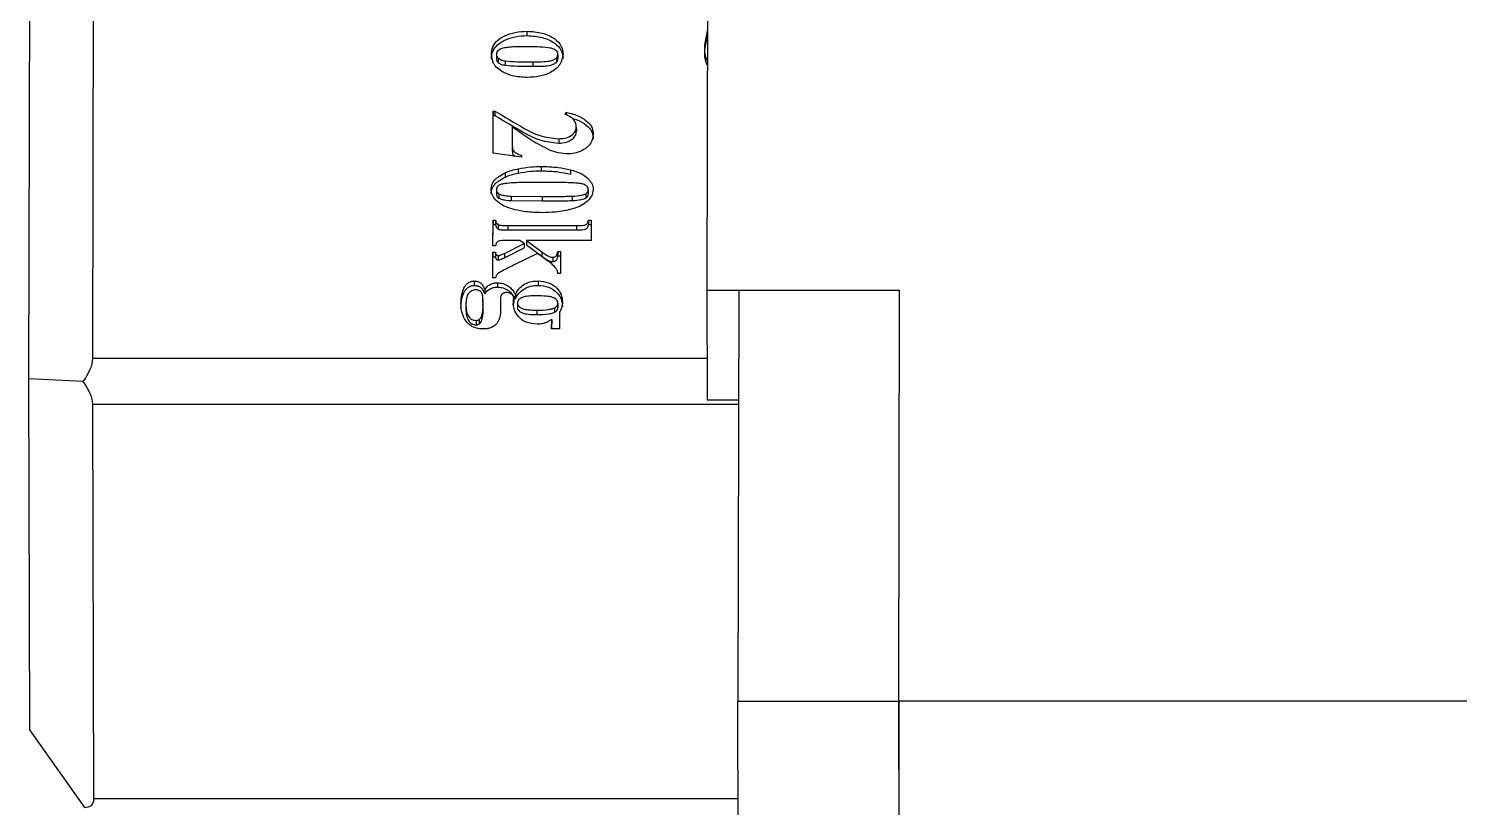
# Model space of a CAD drawing. Header units: millimetres. Extents: x -551930 to 36223, y -1733730 to 8014.
# Drawn here: x -551637.12 to -551632.11, y -1733490.16 to -1733487.43 of the extents above; entities that cross this region are included whole.
import ezdxf

# ---------------------------------------------------------------- set-up
doc = ezdxf.new("R2010")
doc.units = ezdxf.units.MM
doc.layers.get('0').update_dxf_attribs({"lineweight": 35})

msp = doc.modelspace()

# ---------------------------------------------------------------- linework, layer by layer
at = {"color": 7, "linetype": 'Continuous', "lineweight": 25}
for p, q in [((-551636.8926, -1733488.5879), (-551636.8852, -1733485.4632)), ((-551637.1099, -1733485.699), (-551637.117, -1733488.6592)), ((-551634.7383, -1733485.8815), (-551634.7442, -1733488.3484)), ((-551635.3732, -1733487.4417), (-551635.3732, -1733487.4571)), ((-551634.7512, -1733487.4903), (-551634.742, -1733487.4409)), ((-551634.7511, -1733487.5056), (-551634.7421, -1733487.4566)), ((-551635.4802, -1733487.5222), (-551635.4802, -1733487.5376)), ((-551635.2649, -1733487.523), (-551635.2649, -1733487.5384)), ((-551635.4738, -1733487.536), (-551635.4737, -1733487.5513)), ((-551635.45, -1733487.5456), (-551635.4499, -1733487.5609)), ((-551635.3527, -1733487.5493), (-551635.3527, -1733487.5646)), ((-551635.2703, -1733487.5355), (-551635.2702, -1733487.5509)), ((-551635.4914, -1733487.8689), (-551635.4911, -1733487.7212)), ((-551635.4911, -1733487.7212), (-551635.4854, -1733487.7212)), ((-551635.4911, -1733487.7212), (-551635.491, -1733487.7365)), ((-551635.4854, -1733487.7212), (-551635.4854, -1733487.7365)), ((-551635.4913, -1733487.8689), (-551635.491, -1733487.7365)), ((-551635.491, -1733487.7365), (-551635.4854, -1733487.7365)), ((-551635.2393, -1733487.7324), (-551635.236, -1733487.7257)), ((-551635.236, -1733487.7257), (-551635.2359, -1733487.7345)), ((-551635.4247, -1733487.7761), (-551635.4249, -1733487.8302)), ((-551635.2623, -1733487.8183), (-551635.2622, -1733487.8337)), ((-551635.2005, -1733487.7767), (-551635.2004, -1733487.7921)), ((-551635.3922, -1733487.883), (-551635.4914, -1733487.8689)), ((-551635.4249, -1733487.8302), (-551635.4248, -1733487.8455)), ((-551635.4041, -1733487.9232), (-551635.404, -1733487.9386)), ((-551635.3922, -1733487.8763), (-551635.3922, -1733487.883)), ((-551635.3239, -1733487.9152), (-551635.3238, -1733487.9306)), ((-551635.4498, -1733487.9373), (-551635.4498, -1733487.9527)), ((-551635.2213, -1733487.9267), (-551635.2213, -1733487.942)), ((-551635.4802, -1733487.9968), (-551635.4802, -1733488.0121)), ((-551635.4721, -1733488.0105), (-551635.4721, -1733488.0259)), ((-551635.4284, -1733488.0193), (-551635.3196, -1733488.0201)), ((-551635.4284, -1733488.0193), (-551635.4284, -1733488.0347)), ((-551635.3196, -1733488.0201), (-551635.3196, -1733488.0355)), ((-551635.2148, -1733488.0193), (-551635.2147, -1733488.0347)), ((-551635.1671, -1733488.0105), (-551635.1671, -1733488.0259)), ((-551635.1589, -1733487.9955), (-551635.1589, -1733488.0109)), ((-551635.4284, -1733488.0347), (-551635.3196, -1733488.0355)), ((-551635.4922, -1733488.1929), (-551635.492, -1733488.1035)), ((-551635.4921, -1733488.1929), (-551635.4919, -1733488.1189)), ((-551635.492, -1733488.1035), (-551635.483, -1733488.1035)), ((-551635.492, -1733488.1035), (-551635.4919, -1733488.1189)), ((-551635.4919, -1733488.1189), (-551635.4829, -1733488.1189)), ((-551635.483, -1733488.1035), (-551635.4829, -1733488.1189)), ((-551635.4735, -1733488.1191), (-551635.4735, -1733488.1344)), ((-551635.4407, -1733488.1222), (-551635.2002, -1733488.1222)), ((-551635.4407, -1733488.1222), (-551635.4407, -1733488.1375)), ((-551635.2002, -1733488.1222), (-551635.2001, -1733488.1375)), ((-551635.1581, -1733488.1035), (-551635.1488, -1733488.1035)), ((-551635.1581, -1733488.1035), (-551635.158, -1733488.1189)), ((-551635.158, -1733488.1189), (-551635.1489, -1733488.1189)), ((-551635.1488, -1733488.1035), (-551635.149, -1733488.174)), ((-551635.3982, -1733488.174), (-551635.4408, -1733488.174)), ((-551635.4407, -1733488.1375), (-551635.2001, -1733488.1375)), ((-551635.3834, -1733488.1851), (-551635.3982, -1733488.174)), ((-551635.3752, -1733488.174), (-551635.3209, -1733488.2144)), ((-551635.149, -1733488.174), (-551635.3752, -1733488.174)), ((-551635.3752, -1733488.174), (-551635.3752, -1733488.1894)), ((-551635.4924, -1733488.3051), (-551635.4922, -1733488.2158)), ((-551635.4832, -1733488.1929), (-551635.4922, -1733488.1929)), ((-551635.4922, -1733488.2158), (-551635.4833, -1733488.2158)), ((-551635.4922, -1733488.2158), (-551635.4922, -1733488.2312)), ((-551635.4833, -1733488.2158), (-551635.4832, -1733488.2312)), ((-551635.4521, -1733488.2195), (-551635.3834, -1733488.1851)), ((-551635.4521, -1733488.2348), (-551635.3833, -1733488.2004)), ((-551635.4521, -1733488.2195), (-551635.4521, -1733488.2348)), ((-551635.3366, -1733488.2195), (-551635.418, -1733488.2601)), ((-551635.3834, -1733488.1851), (-551635.3833, -1733488.2004)), ((-551635.3752, -1733488.1894), (-551635.3209, -1733488.2297)), ((-551635.3112, -1733488.2383), (-551635.3366, -1733488.2195)), ((-551635.3209, -1733488.2144), (-551635.3209, -1733488.2297)), ((-551635.2649, -1733488.2127), (-551635.2556, -1733488.2127)), ((-551635.2649, -1733488.2127), (-551635.2648, -1733488.2281)), ((-551635.2556, -1733488.2127), (-551635.2558, -1733488.2902)), ((-551635.4924, -1733488.3051), (-551635.4922, -1733488.2312)), ((-551635.4922, -1733488.2312), (-551635.4832, -1733488.2312)), ((-551635.4737, -1733488.2273), (-551635.4737, -1733488.2426)), ((-551635.2829, -1733488.2328), (-551635.2828, -1733488.2482)), ((-551635.2648, -1733488.2281), (-551635.2557, -1733488.2281)), ((-551635.5575, -1733488.316), (-551635.5575, -1733488.3314)), ((-551635.4835, -1733488.3051), (-551635.4924, -1733488.3051)), ((-551635.4762, -1733488.3221), (-551635.4762, -1733488.3375)), ((-551635.3344, -1733488.316), (-551635.3343, -1733488.3314)), ((-551635.2558, -1733488.2902), (-551635.2651, -1733488.2902)), ((-551635.5211, -1733488.3461), (-551635.5211, -1733488.3615)), ((-551635.4138, -1733488.3629), (-551635.4138, -1733488.3783)), ((-551634.7442, -1733488.3484), (-551634.0692, -1733488.3484)), ((-551634.7442, -1733488.3484), (-551634.7431, -1733488.7323)), ((-551634.6317, -1733488.3484), (-551634.6351, -1733489.7874)), ((-551634.6317, -1733488.3484), (-551634.0692, -1733488.3484)), ((-551634.0726, -1733489.7874), (-551634.0692, -1733488.3484)), ((-551635.5868, -1733488.399), (-551635.5868, -1733488.4143)), ((-551635.5274, -1733488.3826), (-551635.5273, -1733488.3979)), ((-551635.466, -1733488.3781), (-551635.4655, -1733488.41)), ((-551635.466, -1733488.3781), (-551635.4659, -1733488.3934)), ((-551635.4659, -1733488.3934), (-551635.4657, -1733488.4117)), ((-551635.4204, -1733488.4016), (-551635.4197, -1733488.3914)), ((-551635.4197, -1733488.376), (-551635.4197, -1733488.3914)), ((-551635.4066, -1733488.3926), (-551635.4065, -1733488.408)), ((-551635.3385, -1733488.4184), (-551635.3385, -1733488.4338)), ((-551635.2768, -1733488.41), (-551635.2768, -1733488.4254)), ((-551635.2647, -1733488.3934), (-551635.2647, -1733488.4088)), ((-551635.5514, -1733488.4541), (-551635.5513, -1733488.4695)), ((-551635.5407, -1733488.4512), (-551635.5407, -1733488.4666)), ((-551635.2868, -1733488.4838), (-551635.2867, -1733488.4506)), ((-551635.2867, -1733488.4506), (-551635.2867, -1733488.466)), ((-551635.2867, -1733488.4838), (-551635.2867, -1733488.466)), ((-551635.2589, -1733488.4254), (-551635.2591, -1733488.4838)), ((-551635.2591, -1733488.4838), (-551635.2868, -1733488.4838)), ((-551636.9256, -1733488.6685), (-551637.117, -1733488.6592)), ((-551637.117, -1733488.6592), (-551637.1136, -1733489.8876)), ((-551636.8888, -1733490.1289), (-551636.8926, -1733488.7469)), ((-551634.7431, -1733488.7323), (-551634.6326, -1733488.7323)), ((-551634.5819, -1733509.3657), (-551634.6351, -1733489.7874)), ((-551634.6351, -1733489.7874), (-551634.0726, -1733489.7874)), ((-551634.0194, -1733509.3657), (-551634.0726, -1733489.7874)), ((-551625.9726, -1733489.7874), (-551634.0726, -1733489.7874)), ((-551634.0726, -1733489.7874), (-551634.0715, -1733490.1712)), ((-551637.1136, -1733489.8876), (-551636.9215, -1733490.1591))]:
    msp.add_line(p, q, dxfattribs=at)
at = {"color": 8, "linetype": 'Continuous', "lineweight": 25}
for p, q in [((-551634.7435, -1733488.5879), (-551636.8926, -1733488.5879)), ((-551636.8926, -1733488.7469), (-551634.6326, -1733488.7469)), ((-551634.6342, -1733490.1289), (-551636.8888, -1733490.1289))]:
    msp.add_line(p, q, dxfattribs=at)
at = {"color": 7, "linetype": 'Continuous', "lineweight": 25}
for centre, major_axis, ratio, start_param, end_param in [((-551637.0049, -1733488.6646), (0.103, 0.1033), 0.433396, 5.086098, 5.871496), ((-551637.0049, -1733488.6646), (-0.1045, 0.1047), 0.393209, 3.518898, 4.304296), ((-551637.0011, -1733490.0466), (-0.1045, 0.1047), 0.393209, 2.7335, 3.518898)]:
    msp.add_ellipse(centre, major_axis=major_axis, ratio=ratio, start_param=start_param, end_param=end_param, dxfattribs=at)
for points, knots in [([(-551635.4976, -1733487.5226), (-551635.4967, -1733487.5136), (-551635.4951, -1733487.4964), (-551635.4781, -1733487.4732), (-551635.4501, -1733487.4562), (-551635.4145, -1733487.4439), (-551635.3871, -1733487.4424), (-551635.3732, -1733487.4417)], [0, 0, 0, 0, 0.1974471, 0.3770542, 0.5611685, 0.7769461, 1, 1, 1, 1]), ([(-551635.4975, -1733487.538), (-551635.4967, -1733487.529), (-551635.495, -1733487.5118), (-551635.478, -1733487.4886), (-551635.45, -1733487.4716), (-551635.4144, -1733487.4592), (-551635.3871, -1733487.4578), (-551635.3732, -1733487.4571)], [0, 0, 0, 0, 0.197447, 0.377054, 0.561169, 0.776946, 1, 1, 1, 1]), ([(-551635.3732, -1733487.4417), (-551635.3552, -1733487.443), (-551635.3198, -1733487.4454), (-551635.2772, -1733487.4647), (-551635.2505, -1733487.492), (-551635.2482, -1733487.512), (-551635.247, -1733487.5222)], [0, 0, 0, 0, 0.287239, 0.567143, 0.777212, 1, 1, 1, 1]), ([(-551635.3732, -1733487.4571), (-551635.3552, -1733487.4583), (-551635.3197, -1733487.4608), (-551635.2772, -1733487.4801), (-551635.2504, -1733487.5074), (-551635.2481, -1733487.5273), (-551635.2469, -1733487.5376)], [0, 0, 0, 0, 0.287239, 0.567143, 0.777212, 1, 1, 1, 1]), ([(-551635.4568, -1733487.5849), (-551635.4637, -1733487.5805), (-551635.4773, -1733487.5719), (-551635.4942, -1733487.5508), (-551635.4963, -1733487.5335), (-551635.4976, -1733487.5226)], [0, 0, 0, 0, 0.280536, 0.550254, 1, 1, 1, 1]), ([(-551635.4434, -1733487.4987), (-551635.4494, -1733487.4995), (-551635.4604, -1733487.5011), (-551635.4723, -1733487.5076), (-551635.4791, -1733487.5149), (-551635.4798, -1733487.5198), (-551635.4802, -1733487.5222)], [0, 0, 0, 0, 0.339901, 0.621949, 0.815404, 1, 1, 1, 1]), ([(-551635.4802, -1733487.5222), (-551635.4799, -1733487.5251), (-551635.4795, -1733487.5302), (-551635.4755, -1733487.5342), (-551635.4738, -1733487.536)], [0, 0, 0, 0, 0.580534, 1, 1, 1, 1]), ([(-551635.393, -1733487.496), (-551635.4027, -1733487.4961), (-551635.4196, -1733487.4963), (-551635.4363, -1733487.498), (-551635.4434, -1733487.4987)], [0, 0, 0, 0, 0.574953, 1, 1, 1, 1]), ([(-551635.2649, -1733487.523), (-551635.2652, -1733487.5208), (-551635.2656, -1733487.5163), (-551635.2701, -1733487.5101), (-551635.2776, -1733487.5045), (-551635.2975, -1733487.4987), (-551635.3368, -1733487.4965), (-551635.3716, -1733487.4962), (-551635.393, -1733487.496)], [0, 0, 0, 0, 0.063517, 0.125708, 0.193372, 0.282051, 0.558137, 1, 1, 1, 1]), ([(-551635.247, -1733487.5222), (-551635.2492, -1733487.5345), (-551635.2537, -1733487.5593), (-551635.2868, -1733487.587), (-551635.3291, -1733487.6012), (-551635.3578, -1733487.6028), (-551635.3725, -1733487.6036)], [0, 0, 0, 0, 0.268271, 0.539675, 0.764512, 1, 1, 1, 1]), ([(-551635.2703, -1733487.5355), (-551635.2686, -1733487.5335), (-551635.2653, -1733487.5296), (-551635.2651, -1733487.5251), (-551635.2649, -1733487.523)], [0, 0, 0, 0, 0.532969, 1, 1, 1, 1]), ([(-551634.742, -1733487.5464), (-551634.7432, -1733487.5435), (-551634.7512, -1733487.5255), (-551634.7512, -1733487.5064), (-551634.7512, -1733487.4903)], [0, 0, 0, 0, 0.156616, 1, 1, 1, 1]), ([(-551634.7423, -1733487.5609), (-551634.7434, -1733487.5583), (-551634.7512, -1733487.5406), (-551634.7512, -1733487.5218), (-551634.7511, -1733487.5056)], [0, 0, 0, 0, 0.142924, 1, 1, 1, 1]), ([(-551635.4802, -1733487.5376), (-551635.4799, -1733487.5405), (-551635.4794, -1733487.5455), (-551635.4754, -1733487.5496), (-551635.4737, -1733487.5513)], [0, 0, 0, 0, 0.5805341, 1, 1, 1, 1]), ([(-551635.4738, -1733487.536), (-551635.4701, -1733487.5384), (-551635.4632, -1733487.543), (-551635.4542, -1733487.5448), (-551635.45, -1733487.5456)], [0, 0, 0, 0, 0.531877, 1, 1, 1, 1]), ([(-551635.4737, -1733487.5513), (-551635.4701, -1733487.5538), (-551635.4632, -1733487.5584), (-551635.4542, -1733487.5601), (-551635.4499, -1733487.5609)], [0, 0, 0, 0, 0.531877, 1, 1, 1, 1]), ([(-551635.45, -1733487.5456), (-551635.4359, -1733487.5468), (-551635.4036, -1733487.5494), (-551635.371, -1733487.5493), (-551635.3527, -1733487.5493)], [0, 0, 0, 0, 0.436824, 1, 1, 1, 1]), ([(-551635.4499, -1733487.5609), (-551635.4358, -1733487.5621), (-551635.4035, -1733487.5648), (-551635.371, -1733487.5647), (-551635.3527, -1733487.5646)], [0, 0, 0, 0, 0.436824, 1, 1, 1, 1]), ([(-551635.3527, -1733487.5493), (-551635.3395, -1733487.5492), (-551635.3184, -1733487.5491), (-551635.2932, -1733487.5462), (-551635.2785, -1733487.5416), (-551635.2729, -1733487.5374), (-551635.2703, -1733487.5355)], [0, 0, 0, 0, 0.456429, 0.727263, 0.874552, 1, 1, 1, 1]), ([(-551635.3527, -1733487.5646), (-551635.3394, -1733487.5646), (-551635.3184, -1733487.5645), (-551635.2932, -1733487.5616), (-551635.2784, -1733487.5569), (-551635.2728, -1733487.5528), (-551635.2702, -1733487.5509)], [0, 0, 0, 0, 0.4564288, 0.7272626, 0.8745516, 1, 1, 1, 1]), ([(-551635.2702, -1733487.5509), (-551635.2685, -1733487.5488), (-551635.2653, -1733487.545), (-551635.265, -1733487.5405), (-551635.2649, -1733487.5384)], [0, 0, 0, 0, 0.532969, 1, 1, 1, 1]), ([(-551635.3725, -1733487.6036), (-551635.3901, -1733487.6028), (-551635.4204, -1733487.6014), (-551635.4461, -1733487.5898), (-551635.4568, -1733487.5849)], [0, 0, 0, 0, 0.5813877, 1, 1, 1, 1]), ([(-551635.4854, -1733487.7212), (-551635.4523, -1733487.7412), (-551635.402, -1733487.7716), (-551635.3299, -1733487.8109), (-551635.2848, -1733487.8158), (-551635.2623, -1733487.8183)], [0, 0, 0, 0, 0.490925, 0.745445, 1, 1, 1, 1]), ([(-551635.4854, -1733487.7365), (-551635.4523, -1733487.7565), (-551635.4019, -1733487.7869), (-551635.3298, -1733487.8262), (-551635.2847, -1733487.8312), (-551635.2622, -1733487.8337)], [0, 0, 0, 0, 0.490925, 0.745445, 1, 1, 1, 1]), ([(-551635.2005, -1733487.7767), (-551635.201, -1733487.7716), (-551635.2021, -1733487.7617), (-551635.2141, -1733487.7448), (-551635.2295, -1733487.7373), (-551635.2393, -1733487.7324)], [0, 0, 0, 0, 0.273946, 0.538306, 1, 1, 1, 1]), ([(-551635.236, -1733487.7257), (-551635.2199, -1733487.7297), (-551635.1905, -1733487.737), (-551635.1596, -1733487.7578), (-551635.1435, -1733487.7806), (-551635.1419, -1733487.7956), (-551635.1411, -1733487.8031)], [0, 0, 0, 0, 0.328705, 0.601224, 0.798587, 1, 1, 1, 1]), ([(-551635.2143, -1733487.7478), (-551635.2058, -1733487.75), (-551635.1841, -1733487.7558), (-551635.1597, -1733487.7732), (-551635.1435, -1733487.7959), (-551635.1419, -1733487.8109), (-551635.1411, -1733487.8185)], [0, 0, 0, 0, 0.206965, 0.528905, 0.76206, 1, 1, 1, 1]), ([(-551635.2946, -1733487.8576), (-551635.3163, -1733487.8465), (-551635.3633, -1733487.8224), (-551635.4033, -1733487.7923), (-551635.4247, -1733487.7761)], [0, 0, 0, 0, 0.4629264, 1, 1, 1, 1]), ([(-551635.2623, -1733487.8183), (-551635.253, -1733487.8176), (-551635.2349, -1733487.8164), (-551635.2146, -1733487.8051), (-551635.2024, -1733487.7913), (-551635.2011, -1733487.7816), (-551635.2005, -1733487.7767)], [0, 0, 0, 0, 0.295104, 0.57626, 0.786716, 1, 1, 1, 1]), ([(-551635.2622, -1733487.8337), (-551635.2529, -1733487.833), (-551635.2348, -1733487.8317), (-551635.2145, -1733487.8204), (-551635.2023, -1733487.8067), (-551635.2011, -1733487.7969), (-551635.2004, -1733487.7921)], [0, 0, 0, 0, 0.295104, 0.57626, 0.786716, 1, 1, 1, 1]), ([(-551635.1411, -1733487.8031), (-551635.1428, -1733487.8133), (-551635.146, -1733487.8334), (-551635.1704, -1733487.8558), (-551635.1986, -1733487.8685), (-551635.2175, -1733487.8705), (-551635.2262, -1733487.8714)], [0, 0, 0, 0, 0.299465, 0.588902, 0.81161, 1, 1, 1, 1]), ([(-551635.4249, -1733487.8302), (-551635.4248, -1733487.8362), (-551635.4248, -1733487.8454), (-551635.4231, -1733487.8568), (-551635.4183, -1733487.8643), (-551635.4077, -1733487.8708), (-551635.3983, -1733487.8741), (-551635.3922, -1733487.8763)], [0, 0, 0, 0, 0.31624, 0.48371, 0.597064, 0.741237, 1, 1, 1, 1]), ([(-551635.4248, -1733487.8455), (-551635.4248, -1733487.8516), (-551635.4249, -1733487.8609), (-551635.4229, -1733487.8721), (-551635.4201, -1733487.8776), (-551635.4176, -1733487.8793), (-551635.4173, -1733487.8795)], [0, 0, 0, 0, 0.516664, 0.790273, 0.975468, 1, 1, 1, 1]), ([(-551635.2262, -1733487.8714), (-551635.2391, -1733487.8705), (-551635.2631, -1733487.869), (-551635.2846, -1733487.8612), (-551635.2946, -1733487.8576)], [0, 0, 0, 0, 0.538377, 1, 1, 1, 1]), ([(-551635.4498, -1733487.9373), (-551635.4423, -1733487.9344), (-551635.4277, -1733487.9285), (-551635.4118, -1733487.925), (-551635.4041, -1733487.9232)], [0, 0, 0, 0, 0.512268, 1, 1, 1, 1]), ([(-551635.4041, -1733487.9232), (-551635.3894, -1733487.9206), (-551635.363, -1733487.916), (-551635.3359, -1733487.9155), (-551635.3239, -1733487.9152)], [0, 0, 0, 0, 0.557464, 1, 1, 1, 1]), ([(-551635.3239, -1733487.9152), (-551635.3038, -1733487.9157), (-551635.269, -1733487.9167), (-551635.2355, -1733487.9237), (-551635.2213, -1733487.9267)], [0, 0, 0, 0, 0.574922, 1, 1, 1, 1]), ([(-551635.4987, -1733487.9962), (-551635.498, -1733487.9896), (-551635.4965, -1733487.9767), (-551635.4808, -1733487.9549), (-551635.4618, -1733487.9442), (-551635.4498, -1733487.9373)], [0, 0, 0, 0, 0.27263, 0.539811, 1, 1, 1, 1]), ([(-551635.4987, -1733488.0115), (-551635.4979, -1733488.005), (-551635.4965, -1733487.992), (-551635.4808, -1733487.9703), (-551635.4618, -1733487.9595), (-551635.4498, -1733487.9527)], [0, 0, 0, 0, 0.27263, 0.539811, 1, 1, 1, 1]), ([(-551635.3523, -1733487.9714), (-551635.3746, -1733487.9713), (-551635.4073, -1733487.9711), (-551635.4398, -1733487.9741), (-551635.4502, -1733487.975)], [0, 0, 0, 0, 0.679461, 1, 1, 1, 1]), ([(-551635.4498, -1733487.9527), (-551635.4423, -1733487.9497), (-551635.4277, -1733487.9439), (-551635.4118, -1733487.9403), (-551635.404, -1733487.9386)], [0, 0, 0, 0, 0.512268, 1, 1, 1, 1]), ([(-551635.404, -1733487.9386), (-551635.3893, -1733487.936), (-551635.3629, -1733487.9314), (-551635.3358, -1733487.9308), (-551635.3238, -1733487.9306)], [0, 0, 0, 0, 0.5574638, 1, 1, 1, 1]), ([(-551635.1651, -1733487.983), (-551635.1678, -1733487.9814), (-551635.1738, -1733487.9777), (-551635.1872, -1733487.9746), (-551635.2148, -1733487.9719), (-551635.2706, -1733487.9718), (-551635.3203, -1733487.9715), (-551635.3523, -1733487.9714)], [0, 0, 0, 0, 0.054973, 0.123401, 0.216292, 0.495048, 1, 1, 1, 1]), ([(-551635.3238, -1733487.9306), (-551635.3038, -1733487.9311), (-551635.2689, -1733487.932), (-551635.2355, -1733487.9391), (-551635.2213, -1733487.942)], [0, 0, 0, 0, 0.574922, 1, 1, 1, 1]), ([(-551635.2213, -1733487.9267), (-551635.2082, -1733487.9306), (-551635.1833, -1733487.938), (-551635.1583, -1733487.9573), (-551635.1439, -1733487.977), (-551635.1423, -1733487.9899), (-551635.1416, -1733487.9962)], [0, 0, 0, 0, 0.317893, 0.602629, 0.806231, 1, 1, 1, 1]), ([(-551635.4162, -1733488.0666), (-551635.4297, -1733488.0628), (-551635.4549, -1733488.0555), (-551635.4804, -1733488.0363), (-551635.4962, -1733488.0165), (-551635.4979, -1733488.0029), (-551635.4987, -1733487.9962)], [0, 0, 0, 0, 0.31862, 0.592578, 0.796831, 1, 1, 1, 1]), ([(-551635.4502, -1733487.975), (-551635.4541, -1733487.9758), (-551635.4611, -1733487.977), (-551635.47, -1733487.98), (-551635.4761, -1733487.9843), (-551635.4797, -1733487.9901), (-551635.48, -1733487.9944), (-551635.4802, -1733487.9968)], [0, 0, 0, 0, 0.261046, 0.462346, 0.617822, 0.796625, 1, 1, 1, 1]), ([(-551635.4802, -1733487.9968), (-551635.4801, -1733487.9984), (-551635.4799, -1733488.0014), (-551635.4777, -1733488.0064), (-551635.4742, -1733488.009), (-551635.4721, -1733488.0105)], [0, 0, 0, 0, 0.311448, 0.588789, 1, 1, 1, 1]), ([(-551635.4802, -1733488.0121), (-551635.4801, -1733488.0137), (-551635.4799, -1733488.0168), (-551635.4777, -1733488.0218), (-551635.4742, -1733488.0243), (-551635.4721, -1733488.0259)], [0, 0, 0, 0, 0.311448, 0.588789, 1, 1, 1, 1]), ([(-551635.4721, -1733488.0105), (-551635.4692, -1733488.0119), (-551635.4628, -1733488.0148), (-551635.4479, -1733488.0181), (-551635.4362, -1733488.0188), (-551635.4284, -1733488.0193)], [0, 0, 0, 0, 0.2282099, 0.4926458, 1, 1, 1, 1]), ([(-551635.3196, -1733488.0201), (-551635.2939, -1733488.0202), (-551635.2589, -1733488.0203), (-551635.224, -1733488.0195), (-551635.2148, -1733488.0193)], [0, 0, 0, 0, 0.736491, 1, 1, 1, 1]), ([(-551635.1416, -1733487.9962), (-551635.1429, -1733488.0042), (-551635.1456, -1733488.0208), (-551635.1648, -1733488.0408), (-551635.1889, -1733488.0561), (-551635.2074, -1733488.0619), (-551635.2169, -1733488.0648)], [0, 0, 0, 0, 0.2564055, 0.5320271, 0.7592662, 1, 1, 1, 1]), ([(-551635.2148, -1733488.0193), (-551635.2039, -1733488.0185), (-551635.1899, -1733488.0175), (-551635.174, -1733488.0137), (-551635.1693, -1733488.0115), (-551635.1671, -1733488.0105)], [0, 0, 0, 0, 0.659359, 0.847115, 1, 1, 1, 1]), ([(-551635.1671, -1733488.0105), (-551635.1657, -1733488.0096), (-551635.1628, -1733488.0076), (-551635.1595, -1733488.0025), (-551635.1592, -1733487.9983), (-551635.1589, -1733487.9955)], [0, 0, 0, 0, 0.2487736, 0.5115013, 1, 1, 1, 1]), ([(-551635.1671, -1733488.0259), (-551635.1657, -1733488.0249), (-551635.1628, -1733488.023), (-551635.1595, -1733488.0178), (-551635.1591, -1733488.0136), (-551635.1589, -1733488.0109)], [0, 0, 0, 0, 0.248774, 0.511501, 1, 1, 1, 1]), ([(-551635.1589, -1733487.9955), (-551635.1592, -1733487.9928), (-551635.1596, -1733487.9881), (-551635.1635, -1733487.9845), (-551635.1651, -1733487.983)], [0, 0, 0, 0, 0.588695, 1, 1, 1, 1]), ([(-551635.4721, -1733488.0259), (-551635.4691, -1733488.0272), (-551635.4627, -1733488.0302), (-551635.4479, -1733488.0335), (-551635.4361, -1733488.0342), (-551635.4284, -1733488.0347)], [0, 0, 0, 0, 0.22821, 0.492646, 1, 1, 1, 1]), ([(-551635.3203, -1733488.0771), (-551635.3389, -1733488.0766), (-551635.3714, -1733488.0757), (-551635.4028, -1733488.0694), (-551635.4162, -1733488.0666)], [0, 0, 0, 0, 0.571125, 1, 1, 1, 1]), ([(-551635.2169, -1733488.0648), (-551635.2353, -1733488.0687), (-551635.2692, -1733488.076), (-551635.3044, -1733488.0767), (-551635.3203, -1733488.0771)], [0, 0, 0, 0, 0.545849, 1, 1, 1, 1]), ([(-551635.3196, -1733488.0355), (-551635.2939, -1733488.0356), (-551635.2589, -1733488.0357), (-551635.224, -1733488.0349), (-551635.2147, -1733488.0347)], [0, 0, 0, 0, 0.736491, 1, 1, 1, 1]), ([(-551635.2147, -1733488.0347), (-551635.2038, -1733488.0339), (-551635.1898, -1733488.0329), (-551635.174, -1733488.0291), (-551635.1692, -1733488.0269), (-551635.1671, -1733488.0259)], [0, 0, 0, 0, 0.659359, 0.847115, 1, 1, 1, 1]), ([(-551635.483, -1733488.1035), (-551635.4823, -1733488.1072), (-551635.4813, -1733488.1131), (-551635.4757, -1733488.1174), (-551635.4735, -1733488.1191)], [0, 0, 0, 0, 0.612358, 1, 1, 1, 1]), ([(-551635.4829, -1733488.1189), (-551635.4823, -1733488.1225), (-551635.4812, -1733488.1285), (-551635.4756, -1733488.1328), (-551635.4735, -1733488.1344)], [0, 0, 0, 0, 0.612358, 1, 1, 1, 1]), ([(-551635.4735, -1733488.1191), (-551635.4727, -1733488.1194), (-551635.471, -1733488.1202), (-551635.4666, -1733488.121), (-551635.4564, -1733488.1221), (-551635.4473, -1733488.1221), (-551635.4407, -1733488.1222)], [0, 0, 0, 0, 0.077689, 0.182578, 0.407432, 1, 1, 1, 1]), ([(-551635.2002, -1733488.1222), (-551635.1915, -1733488.1221), (-551635.1809, -1733488.122), (-551635.1691, -1733488.1198), (-551635.1646, -1733488.1176), (-551635.1616, -1733488.114), (-551635.1593, -1733488.1092), (-551635.1585, -1733488.1056), (-551635.1581, -1733488.1035)], [0, 0, 0, 0, 0.453498, 0.559273, 0.634784, 0.732075, 0.852115, 1, 1, 1, 1]), ([(-551635.2001, -1733488.1375), (-551635.1915, -1733488.1375), (-551635.1808, -1733488.1374), (-551635.169, -1733488.1352), (-551635.1646, -1733488.1329), (-551635.1616, -1733488.1294), (-551635.1592, -1733488.1246), (-551635.1585, -1733488.1209), (-551635.158, -1733488.1189)], [0, 0, 0, 0, 0.453498, 0.559273, 0.634784, 0.732075, 0.852115, 1, 1, 1, 1]), ([(-551635.4408, -1733488.174), (-551635.4496, -1733488.1741), (-551635.4604, -1733488.1741), (-551635.4723, -1733488.1764), (-551635.4768, -1733488.1787), (-551635.4799, -1733488.1823), (-551635.4821, -1733488.1871), (-551635.4828, -1733488.1908), (-551635.4832, -1733488.1929)], [0, 0, 0, 0, 0.454358, 0.560822, 0.637186, 0.734571, 0.853722, 1, 1, 1, 1]), ([(-551635.4735, -1733488.1344), (-551635.4727, -1733488.1348), (-551635.4709, -1733488.1355), (-551635.4665, -1733488.1363), (-551635.4564, -1733488.1374), (-551635.4473, -1733488.1375), (-551635.4407, -1733488.1375)], [0, 0, 0, 0, 0.077689, 0.182578, 0.407432, 1, 1, 1, 1]), ([(-551635.4833, -1733488.2158), (-551635.4832, -1733488.2171), (-551635.4831, -1733488.2196), (-551635.4819, -1733488.2228), (-551635.4798, -1733488.225), (-551635.4777, -1733488.2263), (-551635.4758, -1733488.2271), (-551635.4744, -1733488.2272), (-551635.4737, -1733488.2273)], [0, 0, 0, 0, 0.271163, 0.491027, 0.674462, 0.796486, 0.902227, 1, 1, 1, 1]), ([(-551635.4737, -1733488.2273), (-551635.4724, -1733488.2271), (-551635.469, -1733488.2267), (-551635.4617, -1733488.224), (-551635.4561, -1733488.2213), (-551635.4521, -1733488.2195)], [0, 0, 0, 0, 0.171029, 0.423977, 1, 1, 1, 1]), ([(-551635.3209, -1733488.2144), (-551635.3159, -1733488.2181), (-551635.3079, -1733488.2239), (-551635.2972, -1733488.2301), (-551635.2893, -1733488.2324), (-551635.285, -1733488.2327), (-551635.2829, -1733488.2328)], [0, 0, 0, 0, 0.460505, 0.721278, 0.866085, 1, 1, 1, 1]), ([(-551635.2829, -1733488.2328), (-551635.2812, -1733488.2327), (-551635.278, -1733488.2325), (-551635.2737, -1733488.2306), (-551635.2694, -1733488.2271), (-551635.2665, -1733488.2208), (-551635.2655, -1733488.2157), (-551635.2649, -1733488.2127)], [0, 0, 0, 0, 0.132834, 0.26475, 0.412507, 0.655092, 1, 1, 1, 1]), ([(-551635.4832, -1733488.2312), (-551635.4831, -1733488.2325), (-551635.483, -1733488.2349), (-551635.4818, -1733488.2382), (-551635.4798, -1733488.2403), (-551635.4777, -1733488.2417), (-551635.4757, -1733488.2425), (-551635.4744, -1733488.2426), (-551635.4737, -1733488.2426)], [0, 0, 0, 0, 0.271163, 0.4910273, 0.674462, 0.796486, 0.9022265, 1, 1, 1, 1]), ([(-551635.418, -1733488.2601), (-551635.4323, -1733488.2669), (-551635.4514, -1733488.2762), (-551635.4693, -1733488.2867), (-551635.4739, -1733488.2894)], [0, 0, 0, 0, 0.743305, 1, 1, 1, 1]), ([(-551635.4737, -1733488.2426), (-551635.4723, -1733488.2425), (-551635.4689, -1733488.2421), (-551635.4616, -1733488.2394), (-551635.456, -1733488.2367), (-551635.4521, -1733488.2348)], [0, 0, 0, 0, 0.1710292, 0.4239768, 1, 1, 1, 1]), ([(-551635.3209, -1733488.2297), (-551635.3158, -1733488.2334), (-551635.3079, -1733488.2393), (-551635.2972, -1733488.2454), (-551635.2893, -1733488.2478), (-551635.2849, -1733488.248), (-551635.2828, -1733488.2482)], [0, 0, 0, 0, 0.4605052, 0.7212784, 0.8660847, 1, 1, 1, 1]), ([(-551635.2651, -1733488.2902), (-551635.2656, -1733488.2863), (-551635.2667, -1733488.2786), (-551635.2802, -1733488.2596), (-551635.2975, -1733488.2477), (-551635.3112, -1733488.2383)], [0, 0, 0, 0, 0.1843615, 0.3598133, 1, 1, 1, 1]), ([(-551635.2828, -1733488.2482), (-551635.2812, -1733488.2481), (-551635.278, -1733488.2479), (-551635.2736, -1733488.2459), (-551635.2694, -1733488.2424), (-551635.2665, -1733488.2362), (-551635.2654, -1733488.2311), (-551635.2648, -1733488.2281)], [0, 0, 0, 0, 0.132834, 0.26475, 0.412507, 0.655092, 1, 1, 1, 1]), ([(-551635.6042, -1733488.3945), (-551635.6036, -1733488.3835), (-551635.6024, -1733488.3635), (-551635.5947, -1733488.3403), (-551635.5843, -1733488.3267), (-551635.5758, -1733488.3207), (-551635.5669, -1733488.3167), (-551635.5605, -1733488.3162), (-551635.5575, -1733488.316)], [0, 0, 0, 0, 0.353999, 0.649627, 0.759941, 0.850952, 0.928717, 1, 1, 1, 1]), ([(-551635.5575, -1733488.316), (-551635.5533, -1733488.3164), (-551635.5446, -1733488.3172), (-551635.5337, -1733488.3238), (-551635.5261, -1733488.3339), (-551635.5229, -1733488.3417), (-551635.5211, -1733488.3461)], [0, 0, 0, 0, 0.210251, 0.438964, 0.678337, 1, 1, 1, 1]), ([(-551635.5211, -1733488.3461), (-551635.5181, -1733488.3421), (-551635.5125, -1733488.3347), (-551635.5007, -1733488.3269), (-551635.4883, -1733488.3228), (-551635.4803, -1733488.3224), (-551635.4762, -1733488.3221)], [0, 0, 0, 0, 0.317991, 0.591007, 0.792511, 1, 1, 1, 1]), ([(-551635.4739, -1733488.2894), (-551635.4767, -1733488.2919), (-551635.4818, -1733488.2966), (-551635.4829, -1733488.3025), (-551635.4835, -1733488.3051)], [0, 0, 0, 0, 0.543798, 1, 1, 1, 1]), ([(-551635.4762, -1733488.3221), (-551635.4696, -1733488.3228), (-551635.4554, -1733488.3242), (-551635.4379, -1733488.3338), (-551635.4237, -1733488.347), (-551635.4173, -1733488.3573), (-551635.4138, -1733488.3629)], [0, 0, 0, 0, 0.22406, 0.477874, 0.715637, 1, 1, 1, 1]), ([(-551635.4138, -1733488.3629), (-551635.4091, -1733488.3547), (-551635.4006, -1733488.3399), (-551635.3791, -1733488.3247), (-551635.3565, -1733488.3172), (-551635.3418, -1733488.3164), (-551635.3344, -1733488.316)], [0, 0, 0, 0, 0.329571, 0.599339, 0.796677, 1, 1, 1, 1]), ([(-551635.3344, -1733488.316), (-551635.3219, -1733488.3173), (-551635.2959, -1733488.32), (-551635.2681, -1733488.3397), (-551635.2513, -1733488.3639), (-551635.2498, -1733488.381), (-551635.249, -1733488.39)], [0, 0, 0, 0, 0.25283, 0.525018, 0.751655, 1, 1, 1, 1]), ([(-551635.6042, -1733488.4098), (-551635.6035, -1733488.3989), (-551635.6023, -1733488.3788), (-551635.5947, -1733488.3557), (-551635.5843, -1733488.3421), (-551635.5757, -1733488.3361), (-551635.5668, -1733488.3321), (-551635.5605, -1733488.3316), (-551635.5575, -1733488.3314)], [0, 0, 0, 0, 0.353999, 0.649627, 0.759941, 0.850952, 0.928717, 1, 1, 1, 1]), ([(-551635.5528, -1733488.3471), (-551635.5552, -1733488.3473), (-551635.5601, -1733488.3477), (-551635.567, -1733488.3505), (-551635.5734, -1733488.3549), (-551635.5813, -1733488.3631), (-551635.5861, -1733488.3785), (-551635.5866, -1733488.3914), (-551635.5868, -1733488.399)], [0, 0, 0, 0, 0.082507, 0.169545, 0.268715, 0.386043, 0.638646, 1, 1, 1, 1]), ([(-551635.5575, -1733488.3314), (-551635.5533, -1733488.3318), (-551635.5445, -1733488.3326), (-551635.5337, -1733488.3391), (-551635.5261, -1733488.3492), (-551635.5229, -1733488.357), (-551635.5211, -1733488.3615)], [0, 0, 0, 0, 0.210251, 0.438964, 0.678337, 1, 1, 1, 1]), ([(-551635.5315, -1733488.3576), (-551635.533, -1733488.3558), (-551635.5358, -1733488.3525), (-551635.5414, -1733488.3492), (-551635.5472, -1733488.3474), (-551635.5509, -1733488.3472), (-551635.5528, -1733488.3471)], [0, 0, 0, 0, 0.311837, 0.584744, 0.789053, 1, 1, 1, 1]), ([(-551635.5274, -1733488.3826), (-551635.5275, -1733488.3769), (-551635.5276, -1733488.3696), (-551635.5296, -1733488.3612), (-551635.5309, -1733488.3587), (-551635.5315, -1733488.3576)], [0, 0, 0, 0, 0.677418, 0.860576, 1, 1, 1, 1]), ([(-551635.5211, -1733488.3615), (-551635.5181, -1733488.3575), (-551635.5124, -1733488.35), (-551635.5007, -1733488.3423), (-551635.4883, -1733488.3381), (-551635.4803, -1733488.3377), (-551635.4762, -1733488.3375)], [0, 0, 0, 0, 0.3179913, 0.5910074, 0.7925113, 1, 1, 1, 1]), ([(-551635.4762, -1733488.3375), (-551635.4695, -1733488.3382), (-551635.4554, -1733488.3396), (-551635.4378, -1733488.3492), (-551635.4237, -1733488.3624), (-551635.4173, -1733488.3727), (-551635.4138, -1733488.3783)], [0, 0, 0, 0, 0.22406, 0.477874, 0.715637, 1, 1, 1, 1]), ([(-551635.4452, -1733488.3564), (-551635.4473, -1733488.3565), (-551635.4515, -1733488.3567), (-551635.4572, -1733488.3591), (-551635.4623, -1733488.3632), (-551635.4655, -1733488.3698), (-551635.4658, -1733488.3751), (-551635.466, -1733488.3781)], [0, 0, 0, 0, 0.155654, 0.306588, 0.470114, 0.701011, 1, 1, 1, 1]), ([(-551635.4197, -1733488.376), (-551635.4201, -1733488.3731), (-551635.4209, -1733488.3673), (-551635.428, -1733488.3609), (-551635.4364, -1733488.357), (-551635.4422, -1733488.3566), (-551635.4452, -1733488.3564)], [0, 0, 0, 0, 0.2907808, 0.5745326, 0.7875189, 1, 1, 1, 1]), ([(-551635.4138, -1733488.3783), (-551635.4091, -1733488.3701), (-551635.4005, -1733488.3552), (-551635.3791, -1733488.3401), (-551635.3564, -1733488.3325), (-551635.3418, -1733488.3317), (-551635.3343, -1733488.3314)], [0, 0, 0, 0, 0.329571, 0.599339, 0.796677, 1, 1, 1, 1]), ([(-551635.3406, -1733488.368), (-551635.349, -1733488.3682), (-551635.3635, -1733488.3685), (-551635.3826, -1733488.371), (-551635.3958, -1733488.3765), (-551635.4048, -1733488.3837), (-551635.406, -1733488.3898), (-551635.4066, -1733488.3926)], [0, 0, 0, 0, 0.305103, 0.5343, 0.700888, 0.857374, 1, 1, 1, 1]), ([(-551635.2647, -1733488.3934), (-551635.2649, -1733488.3915), (-551635.2654, -1733488.3876), (-551635.2692, -1733488.3822), (-551635.2753, -1733488.3774), (-551635.2871, -1733488.3717), (-551635.3099, -1733488.3686), (-551635.3291, -1733488.3682), (-551635.3406, -1733488.368)], [0, 0, 0, 0, 0.085404, 0.171055, 0.264668, 0.373889, 0.624983, 1, 1, 1, 1]), ([(-551635.3343, -1733488.3314), (-551635.3218, -1733488.3327), (-551635.2959, -1733488.3354), (-551635.268, -1733488.3551), (-551635.2513, -1733488.3793), (-551635.2498, -1733488.3964), (-551635.249, -1733488.4053)], [0, 0, 0, 0, 0.25283, 0.525018, 0.751655, 1, 1, 1, 1]), ([(-551635.592, -1733488.4492), (-551635.5959, -1733488.4396), (-551635.6033, -1733488.4218), (-551635.6039, -1733488.4031), (-551635.6042, -1733488.3945)], [0, 0, 0, 0, 0.534789, 1, 1, 1, 1]), ([(-551635.5868, -1733488.399), (-551635.5865, -1733488.4067), (-551635.586, -1733488.4205), (-551635.5802, -1733488.4364), (-551635.573, -1733488.4457), (-551635.5668, -1733488.4506), (-551635.5594, -1733488.4536), (-551635.5541, -1733488.4539), (-551635.5514, -1733488.4541)], [0, 0, 0, 0, 0.3456794, 0.6179471, 0.7292854, 0.8248724, 0.9119782, 1, 1, 1, 1]), ([(-551635.5868, -1733488.4143), (-551635.5865, -1733488.422), (-551635.5859, -1733488.4358), (-551635.5802, -1733488.4517), (-551635.573, -1733488.4611), (-551635.5668, -1733488.4659), (-551635.5594, -1733488.469), (-551635.554, -1733488.4693), (-551635.5513, -1733488.4695)], [0, 0, 0, 0, 0.345679, 0.617947, 0.729285, 0.824872, 0.911978, 1, 1, 1, 1]), ([(-551635.5407, -1733488.4512), (-551635.5389, -1733488.4498), (-551635.5352, -1733488.4469), (-551635.5315, -1733488.4406), (-551635.5258, -1733488.4193), (-551635.5266, -1733488.3996), (-551635.5274, -1733488.3826)], [0, 0, 0, 0, 0.080594, 0.17103, 0.281876, 1, 1, 1, 1]), ([(-551635.5407, -1733488.4666), (-551635.5389, -1733488.4652), (-551635.5351, -1733488.4622), (-551635.5315, -1733488.456), (-551635.5257, -1733488.4347), (-551635.5266, -1733488.415), (-551635.5273, -1733488.3979)], [0, 0, 0, 0, 0.080594, 0.17103, 0.281876, 1, 1, 1, 1]), ([(-551635.4655, -1733488.41), (-551635.4654, -1733488.4222), (-551635.4653, -1733488.4405), (-551635.4741, -1733488.4575), (-551635.4771, -1733488.4633)], [0, 0, 0, 0, 0.66095, 1, 1, 1, 1]), ([(-551635.4212, -1733488.3982), (-551635.4211, -1733488.3973), (-551635.421, -1733488.3947), (-551635.4205, -1733488.3874), (-551635.42, -1733488.3809), (-551635.4197, -1733488.376)], [0, 0, 0, 0, 0.122215, 0.340922, 1, 1, 1, 1]), ([(-551635.3378, -1733488.4676), (-551635.3511, -1733488.4662), (-551635.3777, -1733488.4635), (-551635.4038, -1733488.4419), (-551635.4177, -1733488.4196), (-551635.4201, -1733488.4049), (-551635.4212, -1733488.3982)], [0, 0, 0, 0, 0.280934, 0.563966, 0.801992, 1, 1, 1, 1]), ([(-551635.4066, -1733488.3926), (-551635.4062, -1733488.3953), (-551635.4055, -1733488.4006), (-551635.3989, -1733488.4077), (-551635.3871, -1733488.4145), (-551635.3657, -1733488.4179), (-551635.3486, -1733488.4183), (-551635.3385, -1733488.4184)], [0, 0, 0, 0, 0.125889, 0.252902, 0.399096, 0.644141, 1, 1, 1, 1]), ([(-551635.4065, -1733488.408), (-551635.4062, -1733488.4106), (-551635.4055, -1733488.416), (-551635.3989, -1733488.4231), (-551635.3871, -1733488.4298), (-551635.3657, -1733488.4333), (-551635.3486, -1733488.4336), (-551635.3385, -1733488.4338)], [0, 0, 0, 0, 0.1258886, 0.2529023, 0.399096, 0.6441409, 1, 1, 1, 1]), ([(-551635.3385, -1733488.4184), (-551635.3246, -1733488.4182), (-551635.3066, -1733488.4178), (-551635.286, -1733488.4139), (-551635.2797, -1733488.4112), (-551635.2768, -1733488.41)], [0, 0, 0, 0, 0.658123, 0.84609, 1, 1, 1, 1]), ([(-551635.2768, -1733488.41), (-551635.2748, -1733488.4089), (-551635.2708, -1733488.4067), (-551635.2658, -1733488.4011), (-551635.2651, -1733488.3964), (-551635.2647, -1733488.3934)], [0, 0, 0, 0, 0.284814, 0.553767, 1, 1, 1, 1]), ([(-551635.2768, -1733488.4254), (-551635.2747, -1733488.4243), (-551635.2708, -1733488.4221), (-551635.2657, -1733488.4165), (-551635.2651, -1733488.4117), (-551635.2647, -1733488.4088)], [0, 0, 0, 0, 0.284814, 0.553767, 1, 1, 1, 1]), ([(-551635.249, -1733488.39), (-551635.2496, -1733488.3966), (-551635.2507, -1733488.4087), (-551635.2564, -1733488.4202), (-551635.2589, -1733488.4254)], [0, 0, 0, 0, 0.543094, 1, 1, 1, 1]), ([(-551635.5271, -1733488.4842), (-551635.5348, -1733488.4836), (-551635.5506, -1733488.4824), (-551635.5757, -1733488.471), (-551635.5858, -1733488.4575), (-551635.592, -1733488.4492)], [0, 0, 0, 0, 0.272733, 0.550867, 1, 1, 1, 1]), ([(-551635.5514, -1733488.4541), (-551635.5491, -1733488.454), (-551635.5452, -1733488.4537), (-551635.542, -1733488.452), (-551635.5407, -1733488.4512)], [0, 0, 0, 0, 0.5734142, 1, 1, 1, 1]), ([(-551635.5513, -1733488.4695), (-551635.5491, -1733488.4693), (-551635.5451, -1733488.4691), (-551635.542, -1733488.4673), (-551635.5407, -1733488.4666)], [0, 0, 0, 0, 0.573414, 1, 1, 1, 1]), ([(-551635.4771, -1733488.4633), (-551635.4803, -1733488.4669), (-551635.4865, -1733488.4737), (-551635.4996, -1733488.4803), (-551635.5133, -1733488.4837), (-551635.5224, -1733488.484), (-551635.5271, -1733488.4842)], [0, 0, 0, 0, 0.286284, 0.553311, 0.767819, 1, 1, 1, 1]), ([(-551635.3385, -1733488.4338), (-551635.3245, -1733488.4335), (-551635.3066, -1733488.4332), (-551635.2859, -1733488.4292), (-551635.2796, -1733488.4266), (-551635.2768, -1733488.4254)], [0, 0, 0, 0, 0.658123, 0.84609, 1, 1, 1, 1]), ([(-551635.3092, -1733488.4631), (-551635.3144, -1733488.4646), (-551635.3236, -1733488.4671), (-551635.3335, -1733488.4675), (-551635.3378, -1733488.4676)], [0, 0, 0, 0, 0.56103, 1, 1, 1, 1]), ([(-551635.2867, -1733488.4506), (-551635.2909, -1733488.4536), (-551635.2978, -1733488.4584), (-551635.306, -1733488.4618), (-551635.3092, -1733488.4631)], [0, 0, 0, 0, 0.614874, 1, 1, 1, 1])]:
    msp.add_open_spline(points, degree=3, knots=knots, dxfattribs=at)

doc.saveas('drawing.dxf')
